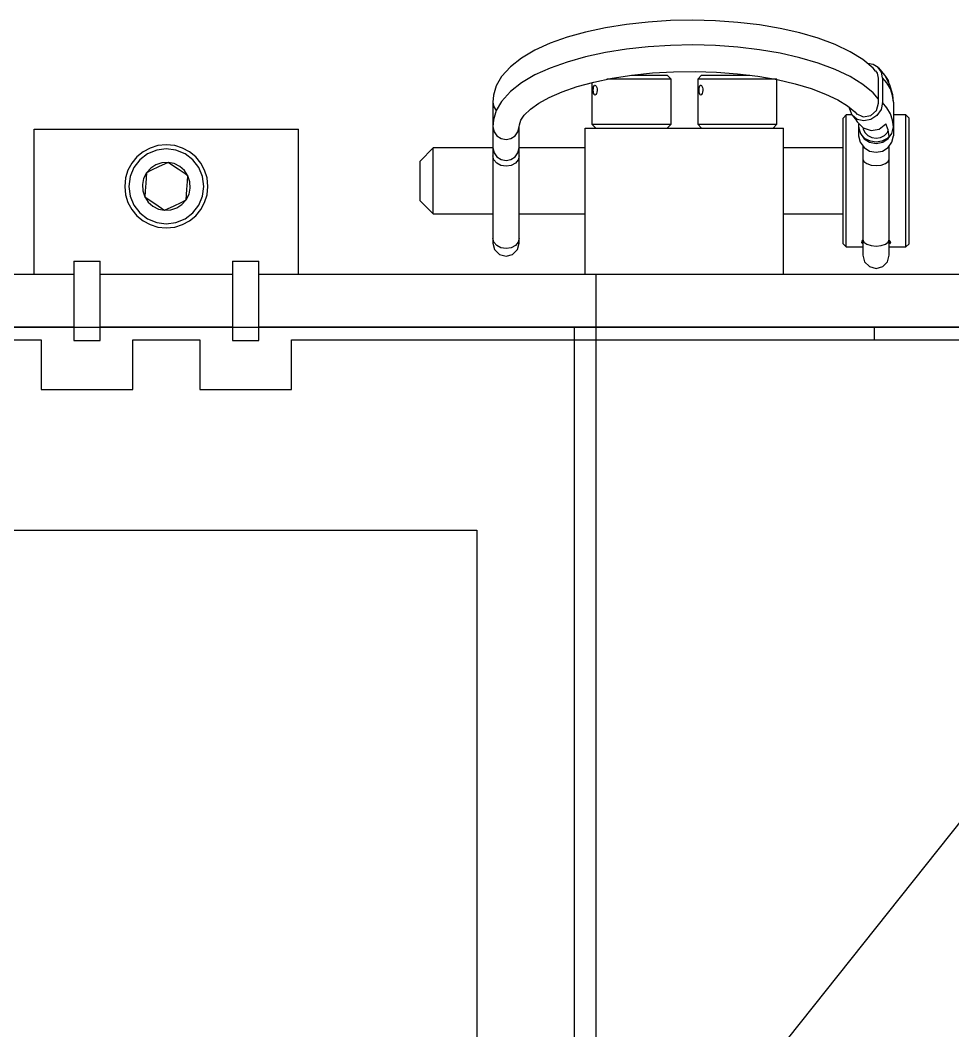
# Model space of a CAD drawing. Extents: x -1 to 1284, y 105 to 936.
# Drawn here: x 440.2 to 552.2, y 622.3 to 743.7 of the extents above; entities that cross this region are included whole.
import ezdxf

# ---------------------------------------------------------------- set-up
doc = ezdxf.new("R2010")
doc.units = 0

msp = doc.modelspace()

# ---------------------------------------------------------------- linework, layer by layer
for p, q in [((513.011114, 743.16929), (510.499324, 742.767044)), ((515.622994, 743.456521), (513.011114, 743.16929)), ((518.302134, 743.625933), (515.622994, 743.456521)), ((521.014054, 743.675781), (518.302134, 743.625933)), ((523.723834, 743.605428), (521.014054, 743.675781)), ((526.397024, 743.415431), (523.723834, 743.605428)), ((528.999784, 743.107403), (526.397024, 743.415431)), ((531.499674, 742.6837), (528.999784, 743.107403)), ((508.118714, 742.253171), (505.897884, 741.631322)), ((510.499324, 742.767044), (508.118714, 742.253171)), ((533.866074, 742.147205), (531.499674, 742.6837)), ((536.070364, 741.500749), (533.866074, 742.147205)), ((503.862524, 740.90438), (502.035284, 740.073166)), ((505.897884, 741.631322), (503.862524, 740.90438)), ((518.302255, 740.64905), (515.623115, 740.479611)), ((521.014175, 740.698871), (518.302255, 740.64905)), ((523.723955, 740.628545), (521.014175, 740.698871)), ((538.085034, 740.746661), (536.070364, 741.500749)), ((539.880734, 739.88756), (538.085034, 740.746661)), ((502.035284, 740.073166), (500.436674, 739.134293)), ((510.499445, 739.79016), (508.118835, 739.276287)), ((513.011235, 740.192406), (510.499445, 739.79016)), ((515.623115, 740.479611), (513.011235, 740.192406)), ((526.397145, 740.438548), (523.723955, 740.628545)), ((528.999905, 740.130494), (526.397145, 740.438548)), ((531.499795, 739.706817), (528.999905, 740.130494)), ((533.866195, 739.170322), (531.499795, 739.706817)), ((541.413464, 738.936702), (539.880734, 739.88756)), ((500.436674, 739.134293), (499.089334, 738.078263)), ((505.898005, 738.654438), (503.862645, 737.927496)), ((508.118835, 739.276287), (505.898005, 738.654438)), ((536.070485, 738.523866), (533.866195, 739.170322)), ((538.085155, 737.769752), (536.070485, 738.523866)), ((542.640834, 737.922082), (541.413464, 738.936702)), ((542.672549, 738.371871), (541.99093, 738.4723)), ((543.257603, 738.007999), (542.672549, 738.371871)), ((499.089334, 738.078263), (498.032294, 736.899543)), ((502.035405, 737.096282), (500.436795, 736.157409)), ((503.862645, 737.927496), (502.035405, 737.096282)), ((511.318766, 736.712138), (513.675006, 737.076971)), ((513.614, 737.068), (517.927, 737.068)), ((513.675006, 737.076971), (516.145786, 737.336871)), ((516.145786, 737.336871), (518.691576, 737.486202)), ((518.403, 736.591), (517.926751, 737.067249)), ((518.691576, 737.486202), (521.271976, 737.521841)), ((521.271976, 737.521841), (523.846266, 737.442863)), ((522.054, 737.068), (521.577751, 736.591751)), ((522.054, 737.068), (522.379, 737.068)), ((522.379, 737.068), (527.862, 737.068)), ((523.846266, 737.442863), (526.373376, 737.250643)), ((526.373376, 737.250643), (528.813066, 736.948807)), ((539.880855, 736.910677), (538.085155, 737.769752)), ((542.955, 737.56), (542.640834, 737.922082)), ((543.167327, 737.295825), (542.965953, 737.589274)), ((543.302, 736.703), (543.167327, 737.295825)), ((543.649061, 737.441031), (543.257603, 738.007999)), ((544.045514, 737.05342), (543.338707, 737.93419)), ((543.782, 736.765), (543.649061, 737.441031)), ((544.67374, 735.91055), (544.045514, 737.05342)), ((497.395549, 735.797553), (497.046776, 734.669263)), ((498.032294, 736.899543), (497.395549, 735.797553)), ((500.436795, 736.157409), (499.089455, 735.101379)), ((507.100116, 735.702834), (509.115156, 736.250441)), ((508.878, 736.187), (508.878, 731.194)), ((509.115156, 736.250441), (511.318766, 736.712138)), ((509.127367, 735.786183), (509.190179, 735.863785)), ((509.190179, 735.863785), (509.239973, 735.879131)), ((509.239973, 735.879131), (509.24, 735.879)), ((509.24, 735.879), (509.31911, 735.845663)), ((509.31911, 735.845663), (509.395575, 735.749539)), ((518.403, 736.591), (510.685, 736.591)), ((518.403, 731.194), (518.403, 736.591)), ((521.578, 736.591), (521.578, 731.194)), ((521.94, 736.591), (521.578, 736.591)), ((521.827367, 735.786183), (521.890179, 735.863785)), ((521.890179, 735.863785), (521.939973, 735.879131)), ((521.939973, 735.879131), (521.94, 735.879)), ((531.103, 736.591), (521.94, 736.591)), ((521.94, 735.879), (522.01911, 735.845663)), ((522.01911, 735.845663), (522.095575, 735.749539)), ((528.813066, 736.948807), (531.126366, 736.543334)), ((531.103, 731.194), (531.103, 736.591)), ((531.126366, 736.543334), (533.275706, 736.042743)), ((533.275706, 736.042743), (535.225446, 735.458438)), ((541.413585, 735.959819), (539.880855, 736.910677)), ((542.640955, 734.945169), (541.413585, 735.959819)), ((543.303, 733.726), (543.303, 736.703)), ((544.31785, 736.13442), (543.78178, 736.76486)), ((543.782, 736.763), (543.782, 733.787)), ((544.151, 736.905), (544.474373, 736.432984)), ((544.722751, 735.420929), (544.31785, 736.13442)), ((544.474373, 736.432984), (544.595208, 735.852357)), ((545.030266, 734.69061), (544.67374, 735.91055)), ((497.046776, 734.669263), (496.970073, 733.825296)), ((499.089455, 735.101379), (498.032415, 733.922659)), ((503.760546, 734.409367), (505.306136, 735.083392)), ((505.306136, 735.083392), (507.100116, 735.702834)), ((509.045902, 735.281306), (509.054898, 735.477706)), ((509.055162, 735.083662), (509.045902, 735.281306)), ((509.054898, 735.477706), (509.081859, 735.652119)), ((509.082785, 734.908191), (509.055162, 735.083662)), ((509.081859, 735.652119), (509.127367, 735.786183)), ((509.128637, 734.775741), (509.082785, 734.908191)), ((509.191052, 734.700123), (509.128637, 734.775741)), ((509.266141, 734.689011), (509.191052, 734.700123)), ((509.346177, 734.74489), (509.266141, 734.689011)), ((509.419546, 734.861386), (509.346177, 734.74489)), ((509.395575, 735.749539), (509.458149, 735.600579)), ((509.474315, 735.024106), (509.419546, 734.861386)), ((509.458149, 735.600579), (509.495852, 735.415001)), ((509.501408, 735.215214), (509.474315, 735.024106)), ((509.495852, 735.415001), (509.501408, 735.215214)), ((521.745902, 735.281306), (521.754898, 735.477706)), ((521.755162, 735.083662), (521.745902, 735.281306)), ((521.754898, 735.477706), (521.781859, 735.652119)), ((521.782785, 734.908191), (521.755162, 735.083662)), ((521.781859, 735.652119), (521.827367, 735.786183)), ((521.828637, 734.775741), (521.782785, 734.908191)), ((521.891052, 734.700123), (521.828637, 734.775741)), ((521.966141, 734.689011), (521.891052, 734.700123)), ((522.046177, 734.74489), (521.966141, 734.689011)), ((522.119546, 734.861386), (522.046177, 734.74489)), ((522.095575, 735.749539), (522.158149, 735.600579)), ((522.174315, 735.024106), (522.119546, 734.861386)), ((522.158149, 735.600579), (522.195852, 735.415001)), ((522.201408, 735.215214), (522.174315, 735.024106)), ((522.195852, 735.415001), (522.201408, 735.215214)), ((535.225446, 735.458438), (536.942486, 734.805421)), ((536.942486, 734.805421), (538.397346, 734.103297)), ((543.304, 734.181), (542.640955, 734.945169)), ((544.987472, 734.644438), (544.722751, 735.420929)), ((545.103, 733.825), (544.987472, 734.644438)), ((545.103, 733.825), (545.030266, 734.69061)), ((496.971, 733.825), (497.091835, 733.261041)), ((496.972, 733.824), (496.972, 731.302)), ((498.032415, 733.922659), (497.39567, 732.820669)), ((501.481536, 732.977179), (502.482426, 733.70039)), ((502.482426, 733.70039), (503.760546, 734.409367)), ((538.397346, 734.103297), (539.566246, 733.377705)), ((539.566246, 733.377705), (540.435401, 732.661611)), ((543.066867, 732.834534), (543.30197, 733.72618)), ((543.782, 733.788), (543.604227, 732.960014)), ((544.317846, 733.157397), (543.78178, 733.78783)), ((545.104, 733.824), (545.104, 730.847)), ((497.39567, 732.820669), (497.046897, 731.692379)), ((497.091835, 733.261041), (497.39211, 732.825299)), ((500.355497, 731.653867), (500.75888, 732.259471)), ((500.75888, 732.259471), (501.481536, 732.977179)), ((539.421, 732.305), (539.04, 731.924)), ((540.109, 732.305), (539.421, 732.305)), ((539.421, 716.999), (539.421, 732.305)), ((539.842122, 732.986074), (539.825189, 733.125218)), ((540.143614, 732.255613), (539.842122, 732.986074)), ((540.742312, 731.754652), (540.143614, 732.255613)), ((540.435401, 732.661611), (540.719193, 732.331067)), ((540.631, 732.461), (541.469847, 732.078061)), ((541.469847, 732.078061), (542.381313, 732.217832)), ((543.102816, 732.235136), (542.367725, 731.743408)), ((542.381313, 732.217832), (543.066867, 732.834534)), ((543.604227, 732.960014), (543.102816, 732.235136)), ((544.722746, 732.443913), (544.317846, 733.157397)), ((544.987468, 731.66743), (544.722746, 732.443913)), ((546.597, 732.305), (545.104, 732.305)), ((546.978, 731.924), (546.597, 732.305)), ((546.597, 716.999), (546.597, 732.305)), ((497.046897, 731.692379), (496.970194, 730.848412)), ((496.972, 731.302), (496.972, 730.868)), ((500.146, 730.848), (500.167431, 731.101127)), ((500.167431, 731.101127), (500.355497, 731.653867)), ((508.878, 731.194), (509.354249, 730.717751)), ((508.878, 731.194), (509.24, 731.194)), ((509.24, 731.194), (518.403, 731.194)), ((517.927, 730.718), (518.403249, 731.194249)), ((521.578, 731.194), (522.054249, 730.717751)), ((521.578, 731.194), (521.94, 731.194)), ((521.94, 731.194), (531.103, 731.194)), ((530.626, 730.718), (531.102249, 731.194249)), ((539.04, 717.354), (539.04, 731.924)), ((540.262, 732.112), (540.527139, 731.793786)), ((540.527139, 731.793786), (540.727693, 731.450781)), ((540.742, 731.455), (541.440552, 730.72959)), ((541.530849, 731.573069), (540.742312, 731.754652)), ((540.922652, 731.182401), (540.929266, 731.204097)), ((540.962789, 730.530363), (540.922652, 731.182401)), ((542.367725, 731.743408), (541.530849, 731.573069)), ((543.389731, 730.6026), (544.1765, 731.231242)), ((544.469395, 730.486357), (544.176493, 731.23077)), ((545.103, 730.848), (544.987468, 731.66743)), ((546.978, 717.354), (546.978, 731.924)), ((441.885, 713.128), (441.885, 730.591)), ((441.885, 730.591), (473.635, 730.591)), ((473.635, 713.128), (473.635, 730.591)), ((496.971, 730.848), (497.122058, 730.260166)), ((496.972, 730.868), (496.972, 730.847)), ((496.972, 730.847), (496.972, 728.326)), ((497.122058, 730.260166), (497.468226, 729.785667)), ((497.468226, 729.785667), (497.962656, 729.468618)), ((499.154344, 729.468618), (499.648774, 729.785667)), ((499.648774, 729.785667), (499.994942, 730.260166)), ((499.994942, 730.260166), (500.146, 730.848)), ((500.147, 728.326), (500.147, 730.847)), ((508.084, 713.128), (508.084, 730.718)), ((508.084, 730.718), (531.896, 730.718)), ((531.896, 713.128), (531.896, 730.718)), ((540.911, 730.89), (540.913646, 730.847667)), ((540.912, 729.786), (541.109621, 729.007979)), ((540.913, 730.847), (540.913, 729.786)), ((540.913, 730.823), (541.118661, 730.050302)), ((541.233219, 729.927325), (540.962789, 730.530363)), ((541.118661, 730.050302), (541.579638, 729.428677)), ((541.703489, 729.441339), (541.233219, 729.927325)), ((541.440552, 730.72959), (542.399172, 730.420975)), ((541.454, 730.728), (541.461144, 730.625633)), ((541.461144, 730.625633), (541.669609, 730.170286)), ((541.669609, 730.170286), (542.028728, 729.804659)), ((542.028728, 729.804659), (542.497992, 729.569921)), ((542.399172, 730.420975), (543.389731, 730.6026)), ((543.549048, 729.58143), (544.01228, 729.826434)), ((544.01228, 729.826434), (544.362006, 730.199946)), ((544.362006, 730.199946), (544.420029, 730.335571)), ((544.45362, 729.445551), (544.907267, 730.072546)), ((544.593, 729.696), (544.469395, 730.486357)), ((544.905369, 729.007979), (545.10299, 729.786)), ((544.907267, 730.072546), (545.10384, 730.847606)), ((545.104, 730.847), (545.104, 729.786)), ((456.752296, 728.607527), (455.814507, 728.316711)), ((457.759015, 728.708919), (456.752296, 728.607527)), ((458.765734, 728.607527), (457.759015, 728.708919)), ((459.703523, 728.316711), (458.765734, 728.607527)), ((497.962656, 729.468618), (498.5585, 729.353131)), ((498.5585, 729.353131), (499.154344, 729.468618)), ((541.109621, 729.007979), (541.566163, 728.379585)), ((541.421, 728.516), (541.421, 726.992)), ((541.579638, 729.428677), (542.234039, 729.015546)), ((542.320576, 729.127279), (541.703489, 729.441339)), ((542.234039, 729.015546), (543.019969, 728.868329)), ((543.014868, 729.02052), (542.320576, 729.127279)), ((542.497992, 729.569921), (543.024565, 729.49261)), ((543.708023, 729.1331), (543.014868, 729.02052)), ((543.019969, 728.868329), (543.804116, 729.024765)), ((543.024565, 729.49261), (543.549048, 729.58143)), ((544.321908, 729.452293), (543.708023, 729.1331)), ((543.804116, 729.024765), (544.45362, 729.445551)), ((544.593, 729.696), (544.321908, 729.452293)), ((544.448827, 728.379585), (544.905369, 729.007979)), ((544.596, 726.992), (544.596, 728.516)), ((454.965717, 727.856508), (454.225989, 727.246955)), ((455.509, 727.613114), (454.570059, 726.891149)), ((455.814507, 728.316711), (454.965717, 727.856508)), ((456.603711, 728.065279), (455.509, 727.613114)), ((457.759, 728.216), (456.603711, 728.065279)), ((458.914289, 728.065279), (457.759, 728.216)), ((460.009, 727.613114), (458.914289, 728.065279)), ((460.552313, 727.856508), (459.703523, 728.316711)), ((460.947941, 726.891149), (460.009, 727.613114)), ((461.292041, 727.246955), (460.552313, 727.856508)), ((489.828, 728.336), (488.2405, 726.7485)), ((496.972, 728.336), (489.828, 728.336)), ((489.828, 720.685), (489.828, 728.336)), ((496.971, 728.325), (497.12197, 727.737063)), ((496.971004, 727.368), (496.971, 727.368)), ((497.091839, 726.895534), (496.971004, 727.368)), ((496.972, 728.326), (496.972, 727.368)), ((496.972, 727.368), (496.972, 717.467)), ((497.12197, 727.737063), (497.468119, 727.262462)), ((499.648881, 727.262462), (499.99503, 727.737063)), ((499.99503, 727.737063), (500.146, 728.325)), ((500.146, 727.368), (500.025165, 726.895534)), ((508.084, 728.336), (500.147, 728.336)), ((500.147, 727.368), (500.147, 728.326)), ((500.147, 717.467), (500.147, 727.368)), ((539.04, 728.336), (531.896, 728.336)), ((541.566163, 728.379585), (542.219497, 727.959509)), ((542.219497, 727.959509), (543.007495, 727.806441)), ((543.007495, 727.806441), (543.795493, 727.959509)), ((543.795493, 727.959509), (544.448827, 728.379585)), ((453.615391, 726.50809), (453.153987, 725.659951)), ((454.225989, 727.246955), (453.615391, 726.50809)), ((454.570059, 726.891149), (453.861886, 725.966)), ((456.504086, 726.315505), (455.878785, 725.906115)), ((457.213488, 726.550767), (456.504086, 726.315505)), ((457.972, 726.595), (456.83554, 726.046096)), ((457.972, 726.595), (457.213488, 726.550767)), ((458.385158, 726.314415), (457.971985, 726.595402)), ((458.715796, 726.440325), (457.97199, 726.5954)), ((459.18105, 725.773131), (458.385158, 726.314415)), ((459.382988, 726.103497), (458.715796, 726.440325)), ((459.941434, 725.606771), (459.382988, 726.103497)), ((461.656114, 725.966), (460.947941, 726.891149)), ((461.902639, 726.50809), (461.292041, 727.246955)), ((462.364043, 725.659951), (461.902639, 726.50809)), ((488.24, 721.986), (488.24, 726.749)), ((497.435956, 726.495008), (497.091839, 726.895534)), ((497.950993, 726.227382), (497.435956, 726.495008)), ((497.468119, 727.262462), (497.962582, 726.945335)), ((498.558502, 726.133402), (497.950993, 726.227382)), ((497.962582, 726.945335), (498.5585, 726.829818)), ((498.5585, 726.829818), (499.154418, 726.945335)), ((499.166011, 726.227382), (498.558502, 726.133402)), ((499.154418, 726.945335), (499.648881, 727.262462)), ((499.681022, 726.495008), (499.166011, 726.227382)), ((500.025165, 726.895534), (499.681022, 726.495008)), ((541.42, 726.992), (541.540835, 726.695323)), ((541.421, 726.992), (541.421, 717.311)), ((541.540835, 726.695323), (541.884952, 726.443784)), ((541.884952, 726.443784), (542.399989, 726.275721)), ((542.399989, 726.275721), (543.007498, 726.216719)), ((543.007498, 726.216719), (543.615007, 726.275721)), ((543.615007, 726.275721), (544.130018, 726.443784)), ((544.130018, 726.443784), (544.474161, 726.695323)), ((544.474161, 726.695323), (544.594996, 726.992)), ((544.596, 717.311), (544.596, 726.992)), ((453.153987, 725.659951), (452.861845, 724.722575)), ((453.41477, 724.890129), (453.259, 723.716)), ((453.861886, 725.966), (453.41477, 724.890129)), ((455.372, 725.34), (455.03105, 724.660988)), ((455.372, 725.34), (455.279131, 724.08135)), ((455.878785, 725.906115), (455.37258, 725.3395)), ((455.996733, 725.640967), (455.372582, 725.339501)), ((456.83554, 726.046096), (455.996733, 725.640967)), ((460.004115, 725.213353), (459.18105, 725.773131)), ((460.359, 724.972), (459.941434, 725.606771)), ((460.359, 724.972), (460.004115, 725.213353)), ((460.307396, 724.280674), (460.358407, 724.971924)), ((460.596013, 724.250233), (460.358407, 724.97193)), ((462.10323, 724.890129), (461.656114, 725.966)), ((462.259, 723.716), (462.10323, 724.890129)), ((462.656185, 724.722575), (462.364043, 725.659951)), ((452.861845, 724.722575), (452.75903, 723.716)), ((452.75903, 723.716), (452.861845, 722.709425)), ((453.259, 723.716), (453.41477, 722.541871)), ((455.03105, 724.660988), (454.880092, 723.928992)), ((454.880092, 723.928992), (454.921987, 723.182767)), ((455.279131, 724.08135), (455.210578, 723.152346)), ((460.238869, 723.35167), (460.307396, 724.280674)), ((460.637908, 723.504008), (460.596013, 724.250233)), ((462.10323, 722.541871), (462.259, 723.716)), ((462.259, 723.716), (462.259, 723.716)), ((462.759, 723.716), (462.656185, 724.722575)), ((462.656185, 722.709425), (462.759, 723.716)), ((462.759, 723.716), (462.759, 723.716)), ((452.861845, 722.709425), (453.153987, 721.772049)), ((453.41477, 722.541871), (453.861886, 721.466)), ((454.921987, 723.182767), (455.159593, 722.46107)), ((455.210578, 723.152346), (455.159593, 722.46107)), ((455.16, 722.461), (455.577566, 721.826229)), ((455.16, 722.461), (455.573173, 722.180013)), ((460.146, 722.093), (460.238869, 723.35167)), ((460.146, 722.093), (460.48695, 722.772012)), ((460.48695, 722.772012), (460.637908, 723.504008)), ((461.656114, 721.466), (462.10323, 722.541871)), ((462.364043, 721.772049), (462.656185, 722.709425)), ((453.153987, 721.772049), (453.615391, 720.92391)), ((453.861886, 721.466), (454.570059, 720.540851)), ((455.573173, 722.180013), (456.369039, 721.638729)), ((455.577566, 721.826229), (456.136012, 721.329503)), ((456.136012, 721.329503), (456.803204, 720.992675)), ((456.369039, 721.638729), (457.192104, 721.078951)), ((457.547, 720.837), (458.68346, 721.385904)), ((458.68346, 721.385904), (459.522267, 721.791033)), ((459.014914, 721.116495), (459.640215, 721.525885)), ((459.522267, 721.791033), (460.146418, 722.092499)), ((459.640215, 721.525885), (460.14642, 722.0925)), ((460.947941, 720.540851), (461.656114, 721.466)), ((461.902639, 720.92391), (462.364043, 721.772049)), ((488.24, 721.986), (489.8275, 720.3985)), ((453.615391, 720.92391), (454.225989, 720.185045)), ((454.225989, 720.185045), (454.965717, 719.575492)), ((454.570059, 720.540851), (455.509, 719.818886)), ((456.803204, 720.992675), (457.54701, 720.8376)), ((457.192104, 721.078951), (457.547016, 720.837598)), ((457.547, 720.837), (458.305512, 720.881233)), ((458.305512, 720.881233), (459.014914, 721.116495)), ((460.009, 719.818886), (460.947941, 720.540851)), ((460.552313, 719.575492), (461.292041, 720.185045)), ((461.292041, 720.185045), (461.902639, 720.92391)), ((489.828, 720.399), (489.828, 720.685)), ((489.828, 720.399), (496.972, 720.399)), ((500.147, 720.399), (508.084, 720.399)), ((531.896, 720.399), (539.04, 720.399)), ((454.965717, 719.575492), (455.814507, 719.115289)), ((455.509, 719.818886), (456.603711, 719.366721)), ((455.814507, 719.115289), (456.752296, 718.824473)), ((456.603711, 719.366721), (457.759, 719.216)), ((456.752296, 718.824473), (457.759015, 718.723081)), ((457.759, 719.216), (458.914289, 719.366721)), ((457.759015, 718.723081), (458.765734, 718.824473)), ((458.765734, 718.824473), (459.703523, 719.115289)), ((458.914289, 719.366721), (460.009, 719.818886)), ((459.703523, 719.115289), (460.552313, 719.575492)), ((496.971004, 717.468), (496.971, 717.468)), ((496.971, 716.904), (497.183685, 716.11025)), ((497.091839, 716.995534), (496.971004, 717.468)), ((496.972, 717.467), (496.972, 716.904)), ((497.435956, 716.595008), (497.091839, 716.995534)), ((497.950993, 716.327382), (497.435956, 716.595008)), ((499.681022, 716.595008), (499.166011, 716.327382)), ((500.025165, 716.995534), (499.681022, 716.595008)), ((499.933315, 716.11025), (500.146, 716.904)), ((500.146, 717.468), (500.025165, 716.995534)), ((500.147, 716.904), (500.147, 717.467)), ((539.04, 716.811), (539.04, 717.354)), ((539.04, 716.811), (539.421, 716.43)), ((539.421, 716.43), (539.421, 716.999)), ((539.421, 716.43), (541.421, 716.43)), ((541.307023, 716.921464), (541.328983, 717.137337)), ((541.42, 716.806), (541.307023, 716.921464)), ((541.328983, 717.137337), (541.419868, 717.241239)), ((541.42, 717.31), (541.540835, 717.013297)), ((541.421, 717.311), (541.421, 715.441)), ((541.540835, 717.013297), (541.884952, 716.761784)), ((541.884952, 716.761784), (542.399989, 716.593721)), ((542.399989, 716.593721), (543.007498, 716.534693)), ((543.007498, 716.534693), (543.615007, 716.593721)), ((543.615007, 716.593721), (544.130018, 716.761784)), ((544.130018, 716.761784), (544.474161, 717.013297)), ((544.474161, 717.013297), (544.594996, 717.31)), ((544.594996, 717.31), (544.595, 717.31)), ((544.595, 717.244), (544.664136, 717.175552)), ((544.627914, 716.810109), (544.595, 716.79344)), ((544.596, 715.441), (544.596, 717.311)), ((544.596, 716.43), (546.597, 716.43)), ((544.722, 717), (544.627914, 716.810109)), ((544.664136, 717.175552), (544.722, 716.999922)), ((546.597, 716.43), (546.597, 716.999)), ((546.597, 716.43), (546.978, 716.811)), ((546.978, 716.811), (546.978, 717.354)), ((497.183685, 716.11025), (497.76475, 715.529185)), ((497.76475, 715.529185), (498.5585, 715.3165)), ((498.558502, 716.233402), (497.950993, 716.327382)), ((498.5585, 715.3165), (499.35225, 715.529185)), ((499.166011, 716.327382), (498.558502, 716.233402)), ((499.35225, 715.529185), (499.933315, 716.11025)), ((541.42, 715.44), (541.632685, 714.64625)), ((544.382315, 714.64625), (544.595, 715.44)), ((446.648, 714.716), (446.648, 705.191)), ((446.648, 714.716), (449.823, 714.716)), ((449.823, 705.191), (449.823, 714.716)), ((465.698, 714.716), (465.698, 705.191)), ((465.698, 714.716), (468.873, 714.716)), ((468.873, 705.191), (468.873, 714.716)), ((541.632685, 714.64625), (542.21375, 714.065185)), ((542.21375, 714.065185), (543.0075, 713.8525)), ((543.0075, 713.8525), (543.80125, 714.065185)), ((543.80125, 714.065185), (544.382315, 714.64625)), ((446.648, 713.128), (339.396, 713.128)), ((465.698, 713.128), (449.823, 713.128)), ((604.559, 713.128), (468.873, 713.128)), ((509.367, 149.955), (509.367, 713.128)), ((509.367, 149.955), (509.367, 713.128)), ((509.367, 149.955), (509.367, 713.128)), ((509.367, 149.955), (509.367, 713.128)), ((509.367, 149.955), (509.367, 713.128)), ((509.367, 149.955), (509.367, 713.128)), ((509.367, 149.955), (509.367, 713.128)), ((509.367, 149.955), (509.367, 713.128)), ((509.367, 149.955), (509.367, 713.128)), ((509.367, 149.955), (509.367, 713.128)), ((509.367, 149.955), (509.367, 713.128)), ((162.548, 706.778), (600.386, 706.778)), ((162.548, 156.305), (600.386, 706.778)), ((162.548, 706.778), (600.386, 706.778)), ((162.548, 156.305), (600.386, 706.778)), ((162.548, 706.778), (600.386, 706.778)), ((162.548, 156.305), (600.386, 706.778)), ((162.548, 706.778), (600.386, 706.778)), ((162.548, 156.305), (600.386, 706.778)), ((162.548, 706.778), (600.386, 706.778)), ((162.548, 156.305), (600.386, 706.778)), ((162.548, 706.778), (600.386, 706.778)), ((162.548, 156.305), (600.386, 706.778)), ((162.548, 706.778), (600.386, 706.778)), ((162.548, 156.305), (600.386, 706.778)), ((162.548, 706.778), (600.386, 706.778)), ((162.548, 156.305), (600.386, 706.778)), ((162.548, 706.778), (600.386, 706.778)), ((162.548, 156.305), (600.386, 706.778)), ((162.548, 706.778), (600.386, 706.778)), ((162.548, 156.305), (600.386, 706.778)), ((162.548, 706.778), (600.386, 706.778)), ((162.548, 156.305), (600.386, 706.778)), ((283.498, 706.778), (506.737, 706.778)), ((283.498, 706.778), (506.737, 706.778)), ((283.498, 706.778), (506.737, 706.778)), ((283.498, 706.778), (506.737, 706.778)), ((283.498, 706.778), (506.737, 706.778)), ((283.498, 706.778), (506.737, 706.778)), ((283.498, 706.778), (506.737, 706.778)), ((283.498, 706.778), (506.737, 706.778)), ((283.498, 706.778), (506.737, 706.778)), ((283.498, 706.778), (506.737, 706.778)), ((283.498, 706.778), (506.737, 706.778)), ((446.648, 706.778), (339.396, 706.778)), ((465.698, 706.778), (449.823, 706.778)), ((604.559, 706.778), (468.873, 706.778)), ((506.737, 706.778), (506.737, 156.305)), ((600.386, 706.778), (506.737, 706.778)), ((506.737, 706.778), (506.737, 156.305)), ((600.386, 706.778), (506.737, 706.778)), ((506.737, 706.778), (506.737, 156.305)), ((600.386, 706.778), (506.737, 706.778)), ((506.737, 706.778), (506.737, 156.305)), ((600.386, 706.778), (506.737, 706.778)), ((506.737, 706.778), (506.737, 156.305)), ((600.386, 706.778), (506.737, 706.778)), ((506.737, 706.778), (506.737, 156.305)), ((600.386, 706.778), (506.737, 706.778)), ((506.737, 706.778), (506.737, 156.305)), ((600.386, 706.778), (506.737, 706.778)), ((506.737, 706.778), (506.737, 156.305)), ((600.386, 706.778), (506.737, 706.778)), ((506.737, 706.778), (506.737, 156.305)), ((600.386, 706.778), (506.737, 706.778)), ((506.737, 706.778), (506.737, 156.305)), ((600.386, 706.778), (506.737, 706.778)), ((506.737, 706.778), (506.737, 156.305)), ((600.386, 706.778), (506.737, 706.778)), ((542.784, 706.778), (542.784, 705.291)), ((339.396, 705.291), (442.735, 705.291)), ((442.735, 705.291), (442.735, 699.291)), ((446.648, 705.191), (449.823, 705.191)), ((453.733, 705.291), (461.785, 705.291)), ((453.733, 699.291), (453.733, 705.291)), ((461.785, 705.291), (461.785, 699.291)), ((465.698, 705.191), (468.873, 705.191)), ((472.783, 699.291), (472.783, 705.291)), ((472.783, 705.291), (601.535, 705.291)), ((442.735, 699.291), (453.733, 699.291)), ((461.785, 699.291), (472.783, 699.291)), ((380.748, 682.423), (495.048, 682.423)), ((495.048, 682.423), (495.048, 288.723))]:
    msp.add_line(p, q)

doc.saveas('drawing.dxf')
